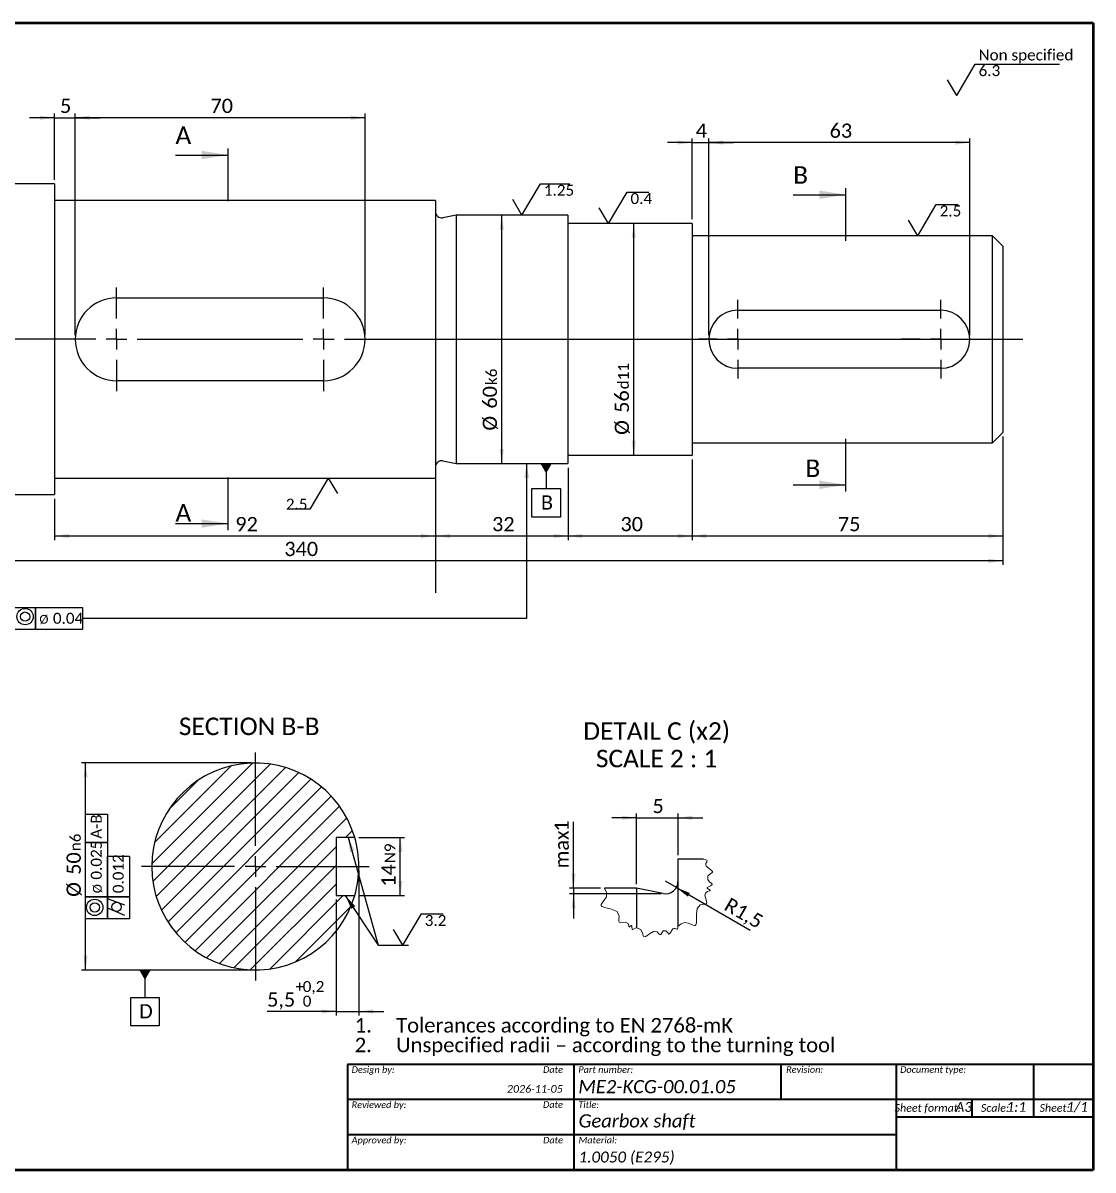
# Model space of a CAD drawing. Header units: millimetres. Extents: x 20 to 410, y 10 to 287.
# Drawn here: x 151.6 to 410, y 10 to 287 of the extents above; entities that cross this region are included whole.
import ezdxf

# ---------------------------------------------------------------- set-up
doc = ezdxf.new("R2010")
doc.units = ezdxf.units.MM
doc.linetypes.add('SLD-Solid', pattern=[0])
doc.layers.add('ANOTACIJOS', color=7, linetype='SLD-Solid')
doc.layers.add('FORMAT', color=7, linetype='SLD-Solid')
doc.styles.add('SLDTEXTSTYLE0', font='CALIBRII.TTF')
doc.styles.add('SLDTEXTSTYLE1', font='CALIBRI.TTF')
doc.styles.add('SLDTEXTSTYLE2', font='CALIBRI.TTF', dxfattribs={"bigfont": 'bigfont'})
doc.styles.get("Standard").update_dxf_attribs({"font": 'CALIBRI.TTF'})
doc.dimstyles.new('SLDDIMSTYLE0', dxfattribs={"dimtxt": 3.439583, "dimasz": 3.5, "dimexe": 0, "dimexo": 0.0625, "dimgap": 0.859896, "dimtad": 1, "dimrnd": 1e-09, "dimzin": 12, "dimdsep": 46, "dimtxsty": 'SLDTEXTSTYLE1', "dimsah": 1, "dimcen": 0.09, "dimadec": 0, "dimazin": 3, "dimtfac": 1, "dimtofl": 0, "dimtmove": 0, "dimatfit": 3, "dimfxl": 1, "dimfrac": 2, "dimtolj": 1, "dimarcsym": 0})
doc.dimstyles.new('SLDDIMSTYLE1', dxfattribs={"dimtxt": 3.439583, "dimasz": 3.5, "dimexe": 0, "dimexo": 0.0625, "dimgap": 0.859896, "dimtad": 1, "dimrnd": 1e-09, "dimzin": 12, "dimdsep": 46, "dimtxsty": 'SLDTEXTSTYLE1', "dimsah": 1, "dimcen": 0.09, "dimadec": 0, "dimazin": 3, "dimtfac": 1, "dimtofl": 0, "dimtmove": 0, "dimatfit": 3, "dimfxl": 1, "dimfrac": 2, "dimtolj": 1, "dimtzin": 12, "dimarcsym": 0})
doc.dimstyles.new('SLDDIMSTYLE10', dxfattribs={"dimtxt": 3.439583, "dimasz": 3.5, "dimexe": 0, "dimexo": 0.0625, "dimgap": 0.859896, "dimtad": 1, "dimrnd": 1e-09, "dimzin": 12, "dimdsep": 46, "dimtxsty": 'SLDTEXTSTYLE1', "dimsah": 1, "dimcen": 0.09, "dimadec": 0, "dimazin": 3, "dimtfac": 1, "dimtofl": 0, "dimtmove": 0, "dimatfit": 3, "dimfxl": 1, "dimfrac": 2, "dimtolj": 1, "dimarcsym": 0})
doc.dimstyles.new('SLDDIMSTYLE11', dxfattribs={"dimtxt": 3.439583, "dimasz": 3.5, "dimexe": 0, "dimexo": 0.0625, "dimgap": 0.859896, "dimtad": 1, "dimrnd": 1e-09, "dimzin": 12, "dimdsep": 46, "dimtxsty": 'SLDTEXTSTYLE1', "dimsah": 1, "dimcen": 0.09, "dimadec": 0, "dimazin": 3, "dimtfac": 1, "dimtofl": 0, "dimtmove": 0, "dimatfit": 3, "dimfxl": 1, "dimfrac": 2, "dimtolj": 1, "dimarcsym": 0})
doc.dimstyles.new('SLDDIMSTYLE12', dxfattribs={"dimtxt": 3.439583, "dimasz": 3.5, "dimexe": 0, "dimexo": 0.0625, "dimgap": 0.859896, "dimtad": 1, "dimlfac": 0.5, "dimrnd": 1e-09, "dimzin": 12, "dimdsep": 46, "dimtxsty": 'SLDTEXTSTYLE1', "dimsah": 1, "dimcen": 0, "dimadec": 0, "dimazin": 3, "dimtfac": 1, "dimtofl": 0, "dimtmove": 0, "dimatfit": 3, "dimfxl": 1, "dimfrac": 2, "dimtolj": 1, "dimtzin": 12, "dimarcsym": 0})
doc.dimstyles.new('SLDDIMSTYLE13', dxfattribs={"dimtxt": 3.439583, "dimasz": 3.5, "dimexe": 0, "dimexo": 0.0625, "dimgap": 0.859896, "dimtad": 1, "dimlfac": 0.5, "dimrnd": 1e-09, "dimzin": 12, "dimdsep": 46, "dimtxsty": 'SLDTEXTSTYLE1', "dimsah": 1, "dimcen": 0.09, "dimadec": 0, "dimazin": 3, "dimtfac": 1, "dimtmove": 0, "dimatfit": 0, "dimfxl": 1, "dimfrac": 2, "dimtolj": 1, "dimtzin": 12, "dimarcsym": 0})
doc.dimstyles.new('SLDDIMSTYLE14', dxfattribs={"dimtxt": 3.439583, "dimasz": 3.5, "dimexe": 0, "dimexo": 0.0625, "dimgap": 0.859896, "dimtad": 1, "dimdec": 0, "dimlfac": 0.5, "dimrnd": 1e-09, "dimzin": 12, "dimdsep": 46, "dimtxsty": 'SLDTEXTSTYLE1', "dimsah": 1, "dimcen": 0.09, "dimadec": 0, "dimazin": 3, "dimtfac": 1, "dimtdec": 0, "dimtmove": 0, "dimatfit": 0, "dimfxl": 1, "dimfrac": 2, "dimtolj": 1, "dimtzin": 12, "dimarcsym": 0})
doc.dimstyles.new('SLDDIMSTYLE2', dxfattribs={"dimtxt": 3.439583, "dimasz": 3.5, "dimexe": 0, "dimexo": 0.0625, "dimgap": 0.859896, "dimtad": 1, "dimrnd": 1e-09, "dimzin": 12, "dimdsep": 46, "dimtxsty": 'SLDTEXTSTYLE1', "dimsah": 1, "dimcen": 0.09, "dimadec": 0, "dimazin": 3, "dimtfac": 1, "dimtofl": 0, "dimtmove": 0, "dimatfit": 3, "dimfxl": 1, "dimfrac": 2, "dimtolj": 1, "dimarcsym": 0})
doc.dimstyles.new('SLDDIMSTYLE3', dxfattribs={"dimtxt": 3.439583, "dimasz": 3.5, "dimexe": 0, "dimexo": 0.0625, "dimgap": 0.859896, "dimtad": 1, "dimrnd": 1e-09, "dimzin": 12, "dimdsep": 46, "dimtxsty": 'SLDTEXTSTYLE1', "dimsah": 1, "dimcen": 0.09, "dimadec": 0, "dimazin": 3, "dimtfac": 1, "dimtmove": 0, "dimatfit": 0, "dimfxl": 1, "dimfrac": 2, "dimtolj": 1, "dimtzin": 12, "dimarcsym": 0})
doc.dimstyles.new('SLDDIMSTYLE4', dxfattribs={"dimtxt": 0.18, "dimasz": 3.5, "dimexe": 0, "dimexo": 0.0625, "dimgap": 0, "dimtad": 0, "dimtih": 1, "dimtoh": 1, "dimdec": 0, "dimrnd": 1e-09, "dimzin": 0, "dimdsep": 46, "dimtxsty": 'STANDARD', "dimsah": 1, "dimcen": 0.09, "dimadec": 0, "dimazin": 0, "dimtfac": 3.5, "dimtdec": 0, "dimtofl": 0, "dimtmove": 0, "dimatfit": 3, "dimfxl": 1, "dimfrac": 2, "dimtolj": 1, "dimtzin": 0, "dimarcsym": 0})
doc.dimstyles.new('SLDDIMSTYLE6', dxfattribs={"dimtxt": 0.18, "dimasz": 3.5, "dimexe": 0, "dimexo": 0.0625, "dimgap": 0, "dimtad": 0, "dimtih": 1, "dimtoh": 1, "dimdec": 0, "dimrnd": 1e-09, "dimzin": 0, "dimdsep": 46, "dimtxsty": 'STANDARD', "dimblk1": 'NONE', "dimblk2": 'NONE', "dimsah": 1, "dimcen": 0.09, "dimadec": 0, "dimazin": 0, "dimtfac": 3.5, "dimtdec": 0, "dimtofl": 0, "dimtmove": 0, "dimatfit": 3, "dimldrblk": 'NONE', "dimfxl": 1, "dimfrac": 2, "dimtolj": 1, "dimtzin": 0, "dimarcsym": 0})
doc.dimstyles.new('SLDDIMSTYLE9', dxfattribs={"dimtxt": 3.439583, "dimasz": 3.5, "dimexe": 0, "dimexo": 0.0625, "dimgap": 0.859896, "dimtad": 1, "dimdec": 1, "dimrnd": 1e-09, "dimzin": 12, "dimdsep": 46, "dimtxsty": 'SLDTEXTSTYLE1', "dimsah": 1, "dimcen": 0.09, "dimadec": 0, "dimazin": 3, "dimtol": 1, "dimtp": 0.2, "dimtfac": 1, "dimtdec": 1, "dimtmove": 0, "dimatfit": 0, "dimfxl": 1, "dimfrac": 2, "dimtolj": 1, "dimarcsym": 0})

# ---------------------------------------------------------------- blocks, each defined once
blk = doc.blocks.new('SW_NOTE_0')
at = {"layer": 'FORMAT', "color": 0, "attachment_point": 2, "style": 'SLDTEXTSTYLE0'}
for s, insert, char_height in [('A3', (15.81, 2.99), 2.381), ('Sheet format: ', (7.12, 2.47), 1.8521)]:
    blk.add_mtext(s, dxfattribs=dict(at, insert=insert, char_height=char_height))
blk = doc.blocks.new('SW_NOTE_0_1')
at = {"layer": 'FORMAT', "color": 0, "attachment_point": 2, "style": 'SLDTEXTSTYLE0'}
for s, insert, char_height in [('1/1', (8.84, 2.99), 2.381), ('Sheet: ', (3.41, 2.47), 1.852)]:
    blk.add_mtext(s, dxfattribs=dict(at, insert=insert, char_height=char_height))
blk = doc.blocks.new('SW_NOTE_0_2')
at = {"layer": 'FORMAT', "color": 0, "attachment_point": 2, "style": 'SLDTEXTSTYLE0'}
for s, insert, char_height in [('1:1', (8.27, 2.99), 2.381), ('Scale: ', (3.15, 2.47), 1.852)]:
    blk.add_mtext(s, dxfattribs=dict(at, insert=insert, char_height=char_height))
blk = doc.blocks.new('SW_NOTE_0_3')
at = {"layer": 'FORMAT', "color": 0, "char_height": 3.5, "attachment_point": 1}
for s, insert, style in [('1.', (-10, 4.67), 'SLDTEXTSTYLE1'), ('Tolerances according to EN 2768-mK', (0, 4.67), 'SLDTEXTSTYLE1'), ('Unspecified radii – according to the turning tool', (0, -0.09), 'SLDTEXTSTYLE2'), ('2.', (-10, -0.09), 'SLDTEXTSTYLE1')]:
    blk.add_mtext(s, dxfattribs=dict(at, insert=insert, style=style))
blk = doc.blocks.new('SW_SFSYMBOL_0')
at = {"layer": 'ANOTACIJOS', "color": 0}
for p, q in [((-5.29, -7.56), (-0.83, 0)), ((-0.83, 0), (19.57, 0)), ((-5.29, -7.56), (-7.52, -3.78))]:
    blk.add_line(p, q, dxfattribs=at)
at = {"layer": 'ANOTACIJOS', "color": 0, "attachment_point": 1, "style": 'SLDTEXTSTYLE1'}
for s, insert, char_height in [('Non specified', (0, 3.53), 2.6458), ('6.3', (0, -0.25), 2.646)]:
    blk.add_mtext(s, dxfattribs=dict(at, insert=insert, char_height=char_height))
blk = doc.blocks.new('_D_3')
at = {"layer": 'ANOTACIJOS'}
blk.add_line((267.22, 180.61), (267.22, 240.61), dxfattribs=at)
for points in [[(267.22, 240.61), (266.72, 237.11), (267.72, 237.11)], [(267.22, 180.61), (267.72, 184.11), (266.72, 184.11)]]:
    blk.add_solid(points, dxfattribs=at)
at = {"layer": 'ANOTACIJOS', "attachment_point": 1, "rotation": 90, "style": 'SLDTEXTSTYLE1'}
for s, insert, char_height in [('k6', (263.41, 199.56), 2.646), ('60', (262.63, 193.87), 3.44), ('%%c', (262.63, 188.55), 3.44)]:
    blk.add_mtext(s, dxfattribs=dict(at, insert=insert, char_height=char_height))
blk = doc.blocks.new('_D_4')
at = {"layer": 'ANOTACIJOS'}
blk.add_line((299.09, 182.61), (299.09, 238.61), dxfattribs=at)
for points in [[(299.09, 238.61), (298.59, 235.11), (299.59, 235.11)], [(299.09, 182.61), (299.59, 186.11), (298.59, 186.11)]]:
    blk.add_solid(points, dxfattribs=at)
at = {"layer": 'ANOTACIJOS', "attachment_point": 1, "rotation": 90, "style": 'SLDTEXTSTYLE1'}
for s, insert, char_height in [('d11', (295.27, 198.54), 2.646), ('56', (294.5, 192.85), 3.44), ('%%c', (294.5, 187.53), 3.44)]:
    blk.add_mtext(s, dxfattribs=dict(at, insert=insert, char_height=char_height))
blk = doc.blocks.new('_D_7')
at = {"layer": 'ANOTACIJOS'}
for p, q in [((251.22, 176.11), (251.22, 162.11)), ((159.22, 172.11), (159.22, 162.11)), ((159.22, 163.11), (251.22, 163.11))]:
    blk.add_line(p, q, dxfattribs=at)
for points in [[(159.22, 163.11), (162.72, 162.61), (162.72, 163.61)], [(251.22, 163.11), (247.72, 163.61), (247.72, 162.61)]]:
    blk.add_solid(points, dxfattribs=at)
at = {"layer": 'ANOTACIJOS', "insert": (202.89, 167.7), "char_height": 3.44, "attachment_point": 1, "style": 'SLDTEXTSTYLE1'}
blk.add_mtext('92', dxfattribs=at)
blk = doc.blocks.new('_D_8')
at = {"layer": 'ANOTACIJOS'}
for p, q in [((283.22, 179.61), (283.22, 162.11)), ((251.22, 176.11), (251.22, 162.11)), ((251.22, 163.11), (283.22, 163.11))]:
    blk.add_line(p, q, dxfattribs=at)
for points in [[(251.22, 163.11), (254.72, 162.61), (254.72, 163.61)], [(283.22, 163.11), (279.72, 163.61), (279.72, 162.61)]]:
    blk.add_solid(points, dxfattribs=at)
at = {"layer": 'ANOTACIJOS', "insert": (264.89, 167.7), "char_height": 3.44, "attachment_point": 1, "style": 'SLDTEXTSTYLE1'}
blk.add_mtext('32', dxfattribs=at)
blk = doc.blocks.new('_D_9')
at = {"layer": 'ANOTACIJOS'}
for p, q in [((313.22, 181.61), (313.22, 162.11)), ((283.22, 179.61), (283.22, 162.11)), ((283.22, 163.11), (313.22, 163.11))]:
    blk.add_line(p, q, dxfattribs=at)
for points in [[(283.22, 163.11), (286.72, 162.61), (286.72, 163.61)], [(313.22, 163.11), (309.72, 163.61), (309.72, 162.61)]]:
    blk.add_solid(points, dxfattribs=at)
at = {"layer": 'ANOTACIJOS', "insert": (295.89, 167.7), "char_height": 3.44, "attachment_point": 1, "style": 'SLDTEXTSTYLE1'}
blk.add_mtext('30', dxfattribs=at)
blk = doc.blocks.new('_D_10')
at = {"layer": 'ANOTACIJOS'}
for p, q in [((388.22, 187.11), (388.22, 162.11)), ((313.22, 181.61), (313.22, 162.11)), ((313.22, 163.11), (388.22, 163.11))]:
    blk.add_line(p, q, dxfattribs=at)
for points in [[(313.22, 163.11), (316.72, 162.61), (316.72, 163.61)], [(388.22, 163.11), (384.72, 163.61), (384.72, 162.61)]]:
    blk.add_solid(points, dxfattribs=at)
at = {"layer": 'ANOTACIJOS', "insert": (348.39, 167.7), "char_height": 3.44, "attachment_point": 1, "style": 'SLDTEXTSTYLE1'}
blk.add_mtext('75', dxfattribs=at)
blk = doc.blocks.new('_D_11')
at = {"layer": 'ANOTACIJOS'}
for p, q in [((388.22, 187.11), (388.22, 156.11)), ((48.22, 182.11), (48.22, 156.11)), ((388.22, 157.11), (48.22, 157.11))]:
    blk.add_line(p, q, dxfattribs=at)
for points in [[(48.22, 157.11), (51.72, 156.61), (51.72, 157.61)], [(388.22, 157.11), (384.72, 157.61), (384.72, 156.61)]]:
    blk.add_solid(points, dxfattribs=at)
at = {"layer": 'ANOTACIJOS', "insert": (214.73, 161.7), "char_height": 3.44, "attachment_point": 1, "style": 'SLDTEXTSTYLE1'}
blk.add_mtext('340', dxfattribs=at)
blk = doc.blocks.new('_D_12')
at = {"layer": 'ANOTACIJOS'}
for p, q in [((159.22, 264.11), (153.22, 264.11)), ((159.22, 249.11), (159.22, 265.11)), ((159.22, 264.11), (164.22, 264.11)), ((164.22, 211.61), (164.22, 265.11)), ((164.22, 264.11), (170.22, 264.11))]:
    blk.add_line(p, q, dxfattribs=at)
for points in [[(159.22, 264.11), (155.72, 264.61), (155.72, 263.61)], [(164.22, 264.11), (167.72, 263.61), (167.72, 264.61)]]:
    blk.add_solid(points, dxfattribs=at)
at = {"layer": 'ANOTACIJOS', "insert": (160.56, 268.7), "char_height": 3.44, "attachment_point": 1, "style": 'SLDTEXTSTYLE1'}
blk.add_mtext('5', dxfattribs=at)
blk = doc.blocks.new('_D_13')
at = {"layer": 'ANOTACIJOS'}
for p, q in [((164.22, 211.61), (164.22, 265.11)), ((234.22, 264.11), (164.22, 264.11)), ((234.22, 211.61), (234.22, 265.11))]:
    blk.add_line(p, q, dxfattribs=at)
for points in [[(164.22, 264.11), (167.72, 263.61), (167.72, 264.61)], [(234.22, 264.11), (230.72, 264.61), (230.72, 263.61)]]:
    blk.add_solid(points, dxfattribs=at)
at = {"layer": 'ANOTACIJOS', "insert": (196.89, 268.7), "char_height": 3.44, "attachment_point": 1, "style": 'SLDTEXTSTYLE1'}
blk.add_mtext('70', dxfattribs=at)
blk = doc.blocks.new('_D_14')
at = {"layer": 'ANOTACIJOS'}
for p, q in [((313.22, 258.11), (307.22, 258.11)), ((313.22, 239.61), (313.22, 259.11)), ((313.22, 258.11), (317.22, 258.11)), ((317.22, 211.61), (317.22, 259.11)), ((317.22, 258.11), (323.22, 258.11))]:
    blk.add_line(p, q, dxfattribs=at)
for points in [[(313.22, 258.11), (309.72, 258.61), (309.72, 257.61)], [(317.22, 258.11), (320.72, 257.61), (320.72, 258.61)]]:
    blk.add_solid(points, dxfattribs=at)
at = {"layer": 'ANOTACIJOS', "insert": (314.06, 262.7), "char_height": 3.44, "attachment_point": 1, "style": 'SLDTEXTSTYLE1'}
blk.add_mtext('4', dxfattribs=at)
blk = doc.blocks.new('_D_15')
at = {"layer": 'ANOTACIJOS'}
for p, q in [((317.22, 211.61), (317.22, 259.11)), ((380.22, 258.11), (317.22, 258.11)), ((380.22, 211.61), (380.22, 259.11))]:
    blk.add_line(p, q, dxfattribs=at)
for points in [[(317.22, 258.11), (320.72, 257.61), (320.72, 258.61)], [(380.22, 258.11), (376.72, 258.61), (376.72, 257.61)]]:
    blk.add_solid(points, dxfattribs=at)
at = {"layer": 'ANOTACIJOS', "insert": (346.39, 262.7), "char_height": 3.44, "attachment_point": 1, "style": 'SLDTEXTSTYLE1'}
blk.add_mtext('63', dxfattribs=at)
blk = doc.blocks.new('_None')
blk = doc.blocks.new('SW_SYMBOL_IGTOL_CONC')
at = {"layer": 'ANOTACIJOS', "color": 0}
for radius in [700, 400]:
    blk.add_circle((700, 500), radius, dxfattribs=at)
blk = doc.blocks.new('SW_CENTERMARKSYMBOL_0')
at = {"layer": 'ANOTACIJOS', "color": 0}
for p, q in [((0, 5), (0, 12.5)), ((50, 5), (50, 12.5)), ((-5, 0), (-129.02, 0)), ((0, 0), (-2.5, 0)), ((0, 0), (0, 2.5)), ((0, 0), (0, -2.5)), ((0, 0), (2.5, 0)), ((5, 0), (45, 0)), ((50, 0), (47.5, 0)), ((50, 0), (50, 2.5)), ((50, 0), (50, -2.5)), ((50, 0), (52.5, 0)), ((55, 0), (218.84, 0)), ((0, -5), (0, -12.5)), ((50, -5), (50, -12.5))]:
    blk.add_line(p, q, dxfattribs=at)
blk = doc.blocks.new('SW_CENTERMARKSYMBOL_1')
at = {"layer": 'ANOTACIJOS', "color": 0}
for p, q in [((0, 5), (0, 9.5)), ((-5, 0), (-9.5, 0)), ((0, 0), (-2.5, 0)), ((0, 0), (0, 2.5)), ((0, 0), (0, -2.5)), ((0, 0), (2.5, 0)), ((5, 0), (9.5, 0)), ((0, -5), (0, -9.5))]:
    blk.add_line(p, q, dxfattribs=at)
blk = doc.blocks.new('SW_CENTERMARKSYMBOL_2')
at = {"layer": 'ANOTACIJOS', "color": 0}
for p, q in [((0, 5), (0, 9.5)), ((-5, 0), (-9.5, 0)), ((0, 0), (-2.5, 0)), ((0, 0), (0, 2.5)), ((0, 0), (0, -2.5)), ((0, 0), (2.5, 0)), ((5, 0), (9.5, 0)), ((0, -5), (0, -9.5))]:
    blk.add_line(p, q, dxfattribs=at)
blk = doc.blocks.new('SW_SFSYMBOL_1')
at = {"layer": 'ANOTACIJOS', "color": 0}
for p, q in [((10.2, 8.52), (5.75, 0.96)), ((10.2, 8.52), (12.43, 4.74)), ((5.75, 0.96), (0.45, 0.96))]:
    blk.add_line(p, q, dxfattribs=at)
at = {"layer": 'ANOTACIJOS', "color": 0, "insert": (0, 3.53), "char_height": 2.646, "attachment_point": 1, "style": 'SLDTEXTSTYLE1'}
blk.add_mtext('2.5', dxfattribs=at)
blk = doc.blocks.new('SW_SFSYMBOL_2')
at = {"layer": 'ANOTACIJOS', "color": 0}
for p, q in [((-5.29, -3.78), (-0.83, 3.78)), ((-0.83, 3.78), (4.47, 3.78)), ((-5.29, -3.78), (-7.52, 0))]:
    blk.add_line(p, q, dxfattribs=at)
at = {"layer": 'ANOTACIJOS', "color": 0, "insert": (0, 3.53), "char_height": 2.646, "attachment_point": 1, "style": 'SLDTEXTSTYLE1'}
blk.add_mtext('2.5', dxfattribs=at)
blk = doc.blocks.new('SW_SFSYMBOL_3')
at = {"layer": 'ANOTACIJOS', "color": 0}
for p, q in [((-5.29, -3.78), (-0.83, 3.78)), ((-0.83, 3.78), (6.25, 3.78)), ((-5.29, -3.78), (-7.52, 0))]:
    blk.add_line(p, q, dxfattribs=at)
at = {"layer": 'ANOTACIJOS', "color": 0, "insert": (0, 3.53), "char_height": 2.646, "attachment_point": 1, "style": 'SLDTEXTSTYLE1'}
blk.add_mtext('1.25', dxfattribs=at)
blk = doc.blocks.new('SW_SFSYMBOL_5')
at = {"layer": 'ANOTACIJOS', "color": 0}
for p, q in [((-5.29, -3.78), (-0.83, 3.78)), ((-0.83, 3.78), (4.47, 3.78)), ((-5.29, -3.78), (-7.52, 0))]:
    blk.add_line(p, q, dxfattribs=at)
at = {"layer": 'ANOTACIJOS', "color": 0, "insert": (0, 3.53), "char_height": 2.646, "attachment_point": 1, "style": 'SLDTEXTSTYLE1'}
blk.add_mtext('0.4', dxfattribs=at)
blk = doc.blocks.new('SW_DATUMTAG_1')
at = {"layer": 'ANOTACIJOS', "color": 0}
for p, q in [((1.25, 12.28), (1.25, 6.24)), ((-2.19, -0.64), (-2.19, 6.24)), ((-2.19, 6.24), (4.69, 6.24)), ((4.69, 6.24), (4.69, -0.64)), ((4.69, -0.64), (-2.19, -0.64))]:
    blk.add_line(p, q, dxfattribs=at)
blk.add_solid([(2.62, 12.28), (-0.13, 12.28), (1.25, 9.87)], dxfattribs=at)
at = {"layer": 'ANOTACIJOS', "color": 0, "insert": (0, 4.59), "char_height": 3.44, "attachment_point": 1, "style": 'SLDTEXTSTYLE1'}
blk.add_mtext('B', dxfattribs=at)
blk = doc.blocks.new('_D_19')
at = {"layer": 'ANOTACIJOS'}
for p, q in [((206.73, 108.3), (165.73, 108.3)), ((166.73, 58.3), (166.73, 108.3)), ((206.73, 58.3), (165.73, 58.3))]:
    blk.add_line(p, q, dxfattribs=at)
for points in [[(166.73, 108.3), (166.23, 104.8), (167.23, 104.8)], [(166.73, 58.3), (167.23, 61.8), (166.23, 61.8)]]:
    blk.add_solid(points, dxfattribs=at)
at = {"layer": 'ANOTACIJOS', "attachment_point": 1, "rotation": 90, "style": 'SLDTEXTSTYLE1'}
for s, insert, char_height in [('n6', (162.92, 86.99), 2.646), ('50', (162.14, 81.3), 3.44), ('%%c', (162.14, 75.98), 3.44)]:
    blk.add_mtext(s, dxfattribs=dict(at, insert=insert, char_height=char_height))
blk = doc.blocks.new('_D_20')
at = {"layer": 'ANOTACIJOS'}
for p, q in [((232.73, 90.3), (243.73, 90.3)), ((242.73, 76.3), (242.73, 90.3)), ((232.73, 76.3), (243.73, 76.3))]:
    blk.add_line(p, q, dxfattribs=at)
for points in [[(242.73, 90.3), (242.23, 86.8), (243.23, 86.8)], [(242.73, 76.3), (243.23, 79.8), (242.23, 79.8)]]:
    blk.add_solid(points, dxfattribs=at)
at = {"layer": 'ANOTACIJOS', "attachment_point": 1, "rotation": 90, "style": 'SLDTEXTSTYLE1'}
for s, insert, char_height in [('N9', (238.92, 84.11), 2.646), ('14', (238.14, 78.43), 3.44)]:
    blk.add_mtext(s, dxfattribs=dict(at, insert=insert, char_height=char_height))
blk = doc.blocks.new('_D_21')
at = {"layer": 'ANOTACIJOS'}
for p, q in [((232.73, 82.3), (232.73, 47.3)), ((227.23, 75.3), (227.23, 47.3)), ((227.23, 48.3), (210.57, 48.3)), ((227.23, 48.3), (232.73, 48.3)), ((232.73, 48.3), (238.73, 48.3))]:
    blk.add_line(p, q, dxfattribs=at)
for points in [[(227.23, 48.3), (223.73, 48.8), (223.73, 47.8)], [(232.73, 48.3), (236.23, 47.8), (236.23, 48.8)]]:
    blk.add_solid(points, dxfattribs=at)
at = {"layer": 'ANOTACIJOS', "attachment_point": 1, "style": 'SLDTEXTSTYLE1'}
for s, insert, char_height in [('0,2', (219.17, 55.64), 2.646), ('5,5', (210.57, 52.89), 3.44), ('+', (217.41, 55.64), 2.65), ('0', (219.17, 52.12), 2.65)]:
    blk.add_mtext(s, dxfattribs=dict(at, insert=insert, char_height=char_height))
blk = doc.blocks.new('SW_SYMBOL_IGTOL_CYL')
at = {"layer": 'ANOTACIJOS', "color": 0}
for p, q in [((0, -200), (600, 1200)), ((900, -200), (1400, 1200))]:
    blk.add_line(p, q, dxfattribs=at)
blk.add_circle((740, 500), 400, dxfattribs=at)
blk = doc.blocks.new('SW_GTOL_2')
at = {"layer": 'ANOTACIJOS', "color": 0}
for p, q in [((-3.97, 17.65), (-3.97, 24.52)), ((-3.97, 24.52), (1.32, 24.52)), ((1.32, 24.52), (1.32, 17.65)), ((-3.97, 4.5), (-3.97, 17.65)), ((-3.97, 17.65), (1.32, 17.65)), ((1.32, 17.65), (-3.97, 17.65)), ((1.32, 17.65), (1.32, 4.5)), ((1.32, 4.5), (1.32, 14.38)), ((1.32, 14.38), (6.61, 14.38)), ((6.61, 14.38), (6.61, 4.5)), ((-3.97, -0.79), (-3.97, 4.5)), ((-3.97, 4.5), (1.32, 4.5)), ((1.32, 4.5), (-3.97, 4.5)), ((1.32, 4.5), (1.32, -0.79)), ((1.32, -0.79), (1.32, 4.5)), ((1.32, 4.5), (6.61, 4.5)), ((6.61, 4.5), (1.32, 4.5)), ((6.61, 4.5), (6.61, -0.79)), ((1.32, -0.79), (-3.97, -0.79)), ((6.61, -0.79), (1.32, -0.79))]:
    blk.add_line(p, q, dxfattribs=at)
at = {"layer": 'ANOTACIJOS', "color": 0, "xscale": 0.0028222222, "yscale": 0.0028222222, "zscale": 0.0028222222, "rotation": 90}
for name, p in [('SW_SYMBOL_IGTOL_CONC', (-0.35, 0)), ('SW_SYMBOL_IGTOL_CYL', (4.94, 0))]:
    blk.add_blockref(name, p, dxfattribs=at)
at = {"layer": 'ANOTACIJOS', "color": 0, "attachment_point": 1, "rotation": 90, "style": 'SLDTEXTSTYLE1'}
for s, insert, char_height in [('A-B', (-2.7, 18.57), 2.646), ('0.025', (-2.7, 8.69), 2.646), ('0.012', (2.59, 5.41), 2.646), ('%%c', (-2.18, 5.41), 2.117)]:
    blk.add_mtext(s, dxfattribs=dict(at, insert=insert, char_height=char_height))
blk = doc.blocks.new('SW_CENTERMARKSYMBOL_4')
at = {"layer": 'ANOTACIJOS', "color": 0}
for p, q in [((0, 5), (0, 27.5)), ((-5, 0), (-27.5, 0)), ((0, 0), (-2.5, 0)), ((0, 0), (0, 2.5)), ((0, 0), (0, -2.5)), ((0, 0), (2.5, 0)), ((5, 0), (27.5, 0)), ((0, -5), (0, -27.5))]:
    blk.add_line(p, q, dxfattribs=at)
blk = doc.blocks.new('SW_SFSYMBOL_7')
at = {"layer": 'ANOTACIJOS', "color": 0}
for p, q in [((-1.32, 0), (3.14, 7.56)), ((3.14, 7.56), (8.43, 7.56)), ((-1.32, 0), (-3.55, 3.78))]:
    blk.add_line(p, q, dxfattribs=at)
at = {"layer": 'ANOTACIJOS', "color": 0, "insert": (3.97, 7.31), "char_height": 2.646, "attachment_point": 1, "style": 'SLDTEXTSTYLE1'}
blk.add_mtext('3.2', dxfattribs=at)
blk = doc.blocks.new('SW_DATUMTAG_3')
at = {"layer": 'ANOTACIJOS', "color": 0}
for p, q in [((1.41, 12.84), (1.41, 6.24)), ((-2.03, 6.24), (4.85, 6.24)), ((-2.03, -0.64), (-2.03, 6.24)), ((4.85, 6.24), (4.85, -0.64)), ((4.85, -0.64), (-2.03, -0.64))]:
    blk.add_line(p, q, dxfattribs=at)
blk.add_solid([(0.04, 12.84), (2.79, 12.84), (1.41, 10.43)], dxfattribs=at)
at = {"layer": 'ANOTACIJOS', "color": 0, "insert": (0, 4.59), "char_height": 3.44, "attachment_point": 1, "style": 'SLDTEXTSTYLE1'}
blk.add_mtext('D', dxfattribs=at)
blk = doc.blocks.new('_D_22')
at = {"layer": 'ANOTACIJOS'}
for q in [(306.78, 79.72), (327.24, 67.9)]:
    blk.add_line((309.38, 78.22), q, dxfattribs=at)
blk.add_solid([(309.38, 78.22), (312.16, 76.03), (312.66, 76.9)], dxfattribs=at)
at = {"layer": 'ANOTACIJOS', "insert": (322.35, 75.99), "char_height": 3.44, "attachment_point": 1, "rotation": 330, "style": 'SLDTEXTSTYLE1'}
blk.add_mtext('R1,5', dxfattribs=at)
blk = doc.blocks.new('_D_23')
at = {"layer": 'ANOTACIJOS'}
for p, q in [((299.78, 95.06), (293.78, 95.06)), ((299.78, 79.06), (299.78, 96.06)), ((299.78, 95.06), (309.78, 95.06)), ((309.78, 86.06), (309.78, 96.06)), ((309.78, 95.06), (315.78, 95.06))]:
    blk.add_line(p, q, dxfattribs=at)
for points in [[(299.78, 95.06), (296.28, 95.56), (296.28, 94.56)], [(309.78, 95.06), (313.28, 94.56), (313.28, 95.56)]]:
    blk.add_solid(points, dxfattribs=at)
at = {"layer": 'ANOTACIJOS', "insert": (303.62, 99.64), "char_height": 3.44, "attachment_point": 1, "style": 'SLDTEXTSTYLE1'}
blk.add_mtext('5', dxfattribs=at)
blk = doc.blocks.new('_D_24')
at = {"layer": 'ANOTACIJOS'}
for p, q in [((284.55, 78.06), (284.55, 94.05)), ((291.07, 78.06), (283.55, 78.06)), ((284.55, 78.06), (284.55, 76.72)), ((305.78, 76.72), (283.55, 76.72)), ((284.55, 76.72), (284.55, 70.72))]:
    blk.add_line(p, q, dxfattribs=at)
for points in [[(284.55, 78.06), (285.05, 81.56), (284.05, 81.56)], [(284.55, 76.72), (284.05, 73.22), (285.05, 73.22)]]:
    blk.add_solid(points, dxfattribs=at)
at = {"layer": 'ANOTACIJOS', "char_height": 3.44, "attachment_point": 1, "rotation": 90, "style": 'SLDTEXTSTYLE1'}
for s, insert in [('1', (279.97, 91.73)), ('max ', (279.97, 82.84))]:
    blk.add_mtext(s, dxfattribs=dict(at, insert=insert))
blk = doc.blocks.new('SW_NOTE_0_5')
at = {"layer": 'ANOTACIJOS', "color": 0, "char_height": 4.2333, "attachment_point": 2, "style": 'SLDTEXTSTYLE1'}
for s, insert in [('DETAIL C (x2)', (15.02, 5.64)), ('SCALE 2 : 1', (15, -1))]:
    blk.add_mtext(s, dxfattribs=dict(at, insert=insert))
blk = doc.blocks.new('SW_GTOL_0')
at = {"layer": 'ANOTACIJOS', "color": 0}
for p, q in [((0, -2.65), (0, 2.65)), ((0, 2.65), (5.29, 2.65)), ((5.29, 2.65), (5.29, -2.65)), ((5.29, -2.65), (5.29, 2.65)), ((5.29, 2.65), (16.65, 2.65)), ((16.65, 2.65), (16.65, -2.65)), ((5.29, -2.65), (0, -2.65)), ((16.65, -2.65), (5.29, -2.65))]:
    blk.add_line(p, q, dxfattribs=at)
at = {"layer": 'ANOTACIJOS', "color": 0, "xscale": 0.0028222222, "yscale": 0.0028222222, "zscale": 0.0028222222}
blk.add_blockref('SW_SYMBOL_IGTOL_CONC', (0.79, -0.97), dxfattribs=at)
at = {"layer": 'ANOTACIJOS', "color": 0, "attachment_point": 1, "style": 'SLDTEXTSTYLE1'}
for s, insert, char_height in [('%%c', (6.21, 0.86), 2.117), ('0.04', (9.48, 1.37), 2.646)]:
    blk.add_mtext(s, dxfattribs=dict(at, insert=insert, char_height=char_height))
at = {"layer": 'ANOTACIJOS', "color": 0}
for points in [[(-95.41, 37.41), (-95.41, 0), (0, 0)], [(123.86, 37.41), (123.86, 0), (16.65, 0)]]:
    blk.add_leader(points, dimstyle='SLDDIMSTYLE4', dxfattribs=at)

msp = doc.modelspace()

# ---------------------------------------------------------------- hatches: boundary and pattern name
at = {"layer": 'ANOTACIJOS', "linetype": 'SLD-Solid', "lineweight": 18}
h = msp.add_hatch(dxfattribs=at)
h.set_pattern_fill('ANSI31', color=256, style=0)
edge = h.paths.add_edge_path(flags=0)
edge.add_arc((207.727, 83.304), 25, 16.2602, 343.7398)
edge.add_line((231.727, 76.304), (227.227, 76.304))
edge.add_line((227.227, 76.304), (227.227, 90.304))
edge.add_line((227.227, 90.304), (231.727, 90.304))

# ---------------------------------------------------------------- linework, layer by layer
at = {"color": 7, "linetype": 'SLD-Solid', "lineweight": 50}
for p, q in [((20, 287), (410, 287)), ((410, 287), (410, 10)), ((410, 10), (20, 10))]:
    msp.add_line(p, q, dxfattribs=at)
at = {"color": 7, "linetype": 'SLD-Solid', "lineweight": 25}
for p, q in [((159.218, 248.109), (148.218, 248.109)), ((159.218, 248.109), (159.218, 173.109)), ((251.218, 244.109), (159.418, 244.109)), ((251.218, 244.109), (251.218, 177.109)), ((256.218, 240.609), (253.012, 239.968)), ((283.218, 240.609), (256.218, 240.609)), ((256.218, 240.609), (256.218, 180.609)), ((283.218, 240.609), (283.218, 180.609)), ((313.218, 238.609), (283.418, 238.609)), ((313.218, 238.609), (313.218, 182.609)), ((385.718, 235.609), (313.418, 235.609)), ((388.218, 233.109), (385.718, 235.609)), ((385.718, 185.609), (385.718, 235.609)), ((388.218, 233.109), (388.218, 188.109)), ((174.218, 220.609), (224.218, 220.609)), ((324.218, 217.609), (373.218, 217.609)), ((373.218, 203.609), (324.218, 203.609)), ((224.218, 200.609), (174.218, 200.609)), ((313.418, 185.609), (385.718, 185.609)), ((385.718, 185.609), (388.218, 188.109)), ((253.012, 181.251), (256.218, 180.609)), ((256.218, 180.609), (283.218, 180.609)), ((283.418, 182.609), (313.218, 182.609)), ((159.418, 177.109), (251.218, 177.109)), ((148.218, 173.109), (159.218, 173.109)), ((231.727, 90.304), (227.227, 90.304)), ((227.227, 90.304), (227.227, 76.304)), ((315.967, 85.056), (309.779, 85.056)), ((309.779, 85.056), (309.779, 68.827)), ((299.779, 78.056), (292.065, 78.056)), ((306.191, 76.774), (299.779, 78.056)), ((299.779, 78.056), (299.779, 68.518)), ((227.227, 76.304), (231.727, 76.304))]:
    msp.add_line(p, q, dxfattribs=at)
at = {"color": 7, "linetype": 'SLD-Solid', "lineweight": 18, "flags": 128}
for points in [[(316.961, 80.163), (317.011, 81.019), (317.677, 81.604), (317.989, 81.786), (318.13, 81.927), (318.121, 82.1), (317.958, 82.291), (317.279, 82.782), (316.616, 83.365), (316.461, 83.693), (316.511, 84.046), (316.719, 84.436), (316.803, 84.691), (316.728, 84.83), (316.538, 84.929), (315.967, 85.056)], [(292.065, 78.056), (292.501, 77.007), (292.478, 75.964), (291.71, 74.853), (291.204, 74.141), (291.212, 73.842), (291.474, 73.616), (292.324, 73.336), (293.444, 73.076), (295.068, 72.427), (295.606, 71.342), (295.507, 70.555), (295.478, 70.051), (295.607, 69.832), (295.907, 69.777), (297.112, 69.866), (297.833, 69.483), (297.929, 68.782), (297.946, 68.712), (297.963, 68.696), (297.986, 68.693), (298.047, 68.723), (298.106, 68.769), (298.226, 68.878), (298.439, 69.042), (298.527, 69.046), (298.581, 68.974), (298.608, 68.88), (298.639, 68.661), (298.718, 68.174), (298.791, 68.095), (298.899, 68.103), (299.399, 68.402), (299.779, 68.518), (300.81, 68.109), (301.257, 67.054), (301.354, 66.598), (301.47, 66.367), (301.687, 66.307), (301.986, 66.43), (302.865, 67.064), (303.851, 67.642), (304.316, 67.698), (304.729, 67.494), (305.123, 67.08), (305.402, 66.873), (305.604, 66.908), (305.802, 67.102), (306.191, 67.751), (306.834, 67.772), (307.316, 67.314), (307.588, 66.998), (307.717, 67.016), (307.848, 67.151), (308.56, 68.227), (308.794, 68.365), (309.061, 68.352), (309.563, 68.177), (309.662, 68.243), (309.723, 68.392), (309.779, 68.827), (310.521, 69.432), (311.331, 69.779), (312.261, 69.645), (313.193, 69.241), (313.758, 69.053), (313.962, 69.07), (314.106, 69.182), (314.255, 69.723), (314.261, 70.355), (314.208, 71.812), (314.385, 73.19), (315.167, 74.009), (316.415, 74.22), (316.679, 74.34), (316.765, 74.562), (316.548, 75.268), (316.27, 76.391), (316.434, 76.876), (316.864, 77.232), (317.321, 77.397), (317.48, 77.458), (317.555, 77.509), (317.571, 77.557), (317.535, 77.611), (317.271, 77.779), (316.92, 77.99), (316.825, 78.095), (316.827, 78.196), (316.96, 78.326), (317.61, 78.642), (317.871, 78.785), (317.995, 78.904), (318.017, 79.011), (317.962, 79.124), (317.306, 79.683), (316.961, 80.163)]]:
    msp.add_lwpolyline(points, dxfattribs=at)
at = {"color": 7, "linetype": 'SLD-Solid', "lineweight": 25}
for centre, radius, start, end in [((159.418, 244.309), 0.2, 180, 270), ((252.718, 241.439), 1.5, 180, 281.30993), ((283.418, 238.809), 0.2, 180, 270), ((313.418, 235.809), 0.2, 180, 270), ((174.218, 210.609), 10, 90, 270), ((224.218, 210.609), 10, 270, 90), ((324.218, 210.609), 7, 90, 270), ((373.218, 210.609), 7, 270, 90), ((313.418, 185.409), 0.2, 90, 180), ((252.718, 179.78), 1.5, 78.69007, 180), ((283.418, 182.409), 0.2, 90, 180), ((159.418, 176.909), 0.2, 90, 180), ((207.727, 83.304), 25, 16.2602, 343.7398), ((207.727, 83.304), 25, 343.7398, 16.2602), ((306.779, 79.716), 3, 258.69021, 359.99986)]:
    msp.add_arc(centre, radius, start, end, dxfattribs=at)
at = {"layer": 'ANOTACIJOS'}
for p, q in [((188.432, 255.109), (201.132, 255.109)), ((201.132, 243.997), (201.132, 256.697)), ((350.293, 234.404), (350.293, 247.104)), ((337.593, 245.517), (350.293, 245.517)), ((350.293, 173.879), (350.293, 186.586)), ((201.132, 164.522), (201.132, 177.228)), ((337.593, 175.467), (350.293, 175.467)), ((188.432, 166.109), (201.132, 166.109))]:
    msp.add_line(p, q, dxfattribs=at)
for points in [[(201.132, 255.109), (194.782, 256.125), (194.782, 254.093)], [(350.293, 245.517), (343.943, 246.533), (343.943, 244.501)], [(350.293, 175.467), (343.943, 176.483), (343.943, 174.451)], [(201.132, 166.109), (194.782, 167.125), (194.782, 165.093)]]:
    msp.add_solid(points, dxfattribs=at)
at = {"layer": 'FORMAT', "lineweight": 35}
for p, q in [((410, 35.5), (230, 35.5)), ((230, 35.5), (230, 10)), ((284.719, 10), (284.719, 35.5)), ((334.703, 27), (334.703, 35.5)), ((362.542, 10), (362.542, 35.5)), ((395.664, 22.75), (395.664, 35.5)), ((362.542, 27.009), (230, 27)), ((284.6, 27), (284.719, 27)), ((410, 27.009), (362.542, 27.009)), ((380.849, 22.75), (380.849, 27.011)), ((410, 22.75), (362.542, 22.75)), ((362.542, 18.5), (230, 18.5))]:
    msp.add_line(p, q, dxfattribs=at)

# ---------------------------------------------------------------- block references
at = {"layer": 'ANOTACIJOS'}
for name, p in [('SW_SFSYMBOL_0', (382.366, 277.061)), ('SW_SFSYMBOL_3', (277.388, 244.389)), ('SW_SFSYMBOL_5', (298.303, 242.389)), ('SW_SFSYMBOL_2', (372.962, 239.389)), ('SW_CENTERMARKSYMBOL_0', (174.218, 210.609)), ('SW_CENTERMARKSYMBOL_1', (324.218, 210.609)), ('SW_CENTERMARKSYMBOL_2', (373.218, 210.609)), ('SW_GTOL_0', (149.368, 143.195)), ('SW_DATUMTAG_1', (276.689, 168.328)), ('SW_SFSYMBOL_1', (215.092, 168.594)), ('SW_NOTE_0_5', (289.61, 112.488)), ('SW_CENTERMARKSYMBOL_4', (207.727, 83.304)), ('SW_GTOL_2', (170.696, 71.44)), ('SW_SFSYMBOL_7', (244.666, 64.282)), ('SW_DATUMTAG_3', (179.653, 45.466))]:
    msp.add_blockref(name, p, dxfattribs=at)
at = {"layer": 'FORMAT', "color": 7}
msp.add_blockref('SW_NOTE_0_3', (241.718, 42.046), dxfattribs=at)
at = {"layer": 'FORMAT'}
for name, p in [('SW_NOTE_0', (362.976, 23.451)), ('SW_NOTE_0_2', (383.18, 23.451)), ('SW_NOTE_0_1', (397.311, 23.451))]:
    msp.add_blockref(name, p, dxfattribs=at)

# ---------------------------------------------------------------- texts
at = {"layer": 'ANOTACIJOS', "style": 'SLDTEXTSTYLE1'}
for s, insert, char_height, attachment_point in [('A', (188.432, 261.998), 4.233, 1), ('B', (337.593, 252.406), 4.233, 1), ('B', (340.555, 181.577), 4.233, 1), ('A', (188.432, 170.837), 4.233, 1), ('SECTION B-B', (206.249, 119.261), 4.23333, 2)]:
    msp.add_mtext(s, dxfattribs=dict(at, insert=insert, char_height=char_height, attachment_point=attachment_point))
at = {"layer": 'FORMAT', "style": 'SLDTEXTSTYLE0'}
for s, insert, char_height, attachment_point in [('Design by:', (230.972, 35.045), 1.5875, 1), ('Date', (282.002, 35.063), 1.5875, 3), ('Part number: ', (285.712, 35.063), 1.5875, 1), ('Revision:', (335.892, 35.063), 1.5875, 1), ('Document type:', (363.414, 35.063), 1.5875, 1), ('2026-11-05', (281.939, 30.523), 1.8521, 3), ('ME2-KCG-00.01.05', (285.712, 31.737), 3.175, 1), ('Reviewed by:', (230.972, 26.564), 1.5875, 1), ('Date', (281.988, 26.605), 1.5875, 3), ('Title:', (285.712, 26.575), 1.5875, 1), ('Gearbox shaft', (285.761, 23.461), 3.175, 1), ('Approved by:', (230.968, 18.023), 1.5875, 1), ('Date', (282.004, 18.02), 1.5875, 3), ('Material:', (285.761, 18.02), 1.5875, 1), ('1.0050 (E295)', (285.761, 14.471), 2.64583, 1)]:
    msp.add_mtext(s, dxfattribs=dict(at, insert=insert, char_height=char_height, attachment_point=attachment_point))

# ---------------------------------------------------------------- dimensions: what is measured, and where the dimension line sits
at = {"layer": 'ANOTACIJOS'}
for base, p1, p2, dimstyle, picture, middle in [((164.218, 264.109), (159.218, 248.109), (164.218, 210.609), 'SLDDIMSTYLE3', '_D_12', (161.718, 264.109)), ((164.218, 264.109), (234.218, 210.609), (164.218, 210.609), 'SLDDIMSTYLE1', '_D_13', (199.218, 264.109)), ((317.218, 258.109), (313.218, 238.609), (317.218, 210.609), 'SLDDIMSTYLE3', '_D_14', (315.218, 258.109)), ((317.218, 258.109), (380.218, 210.609), (317.218, 210.609), 'SLDDIMSTYLE1', '_D_15', (348.718, 258.109)), ((48.218, 157.109), (388.218, 188.109), (48.218, 183.109), 'SLDDIMSTYLE1', '_D_11', (218.218, 157.109)), ((388.218, 163.109), (313.218, 182.609), (388.218, 188.109), 'SLDDIMSTYLE1', '_D_10', (350.718, 163.109)), ((283.218, 163.109), (251.218, 177.109), (283.218, 180.609), 'SLDDIMSTYLE1', '_D_8', (267.218, 163.109)), ((313.218, 163.109), (283.218, 180.609), (313.218, 182.609), 'SLDDIMSTYLE1', '_D_9', (298.218, 163.109)), ((251.218, 163.109), (159.218, 173.109), (251.218, 177.109), 'SLDDIMSTYLE1', '_D_7', (205.218, 163.109)), ((309.779, 95.056), (299.779, 78.056), (309.779, 85.056), 'SLDDIMSTYLE13', '_D_23', (304.779, 95.056)), ((232.727, 48.304), (227.227, 76.304), (232.727, 83.304), 'SLDDIMSTYLE9', '_D_21', (217.099, 48.304))]:
    dim = msp.add_linear_dim(base=base, p1=p1, p2=p2, dimstyle=dimstyle, dxfattribs=at)
    dim.commit()
    dim.dimension.update_dxf_attribs({"geometry": picture, "text_midpoint": middle, "dimtype": 160})
for base, p1, p2, text, dimstyle, picture, middle in [((267.218, 240.609), (256.218, 180.609), (256.218, 240.609), '%%c<>k6', 'SLDDIMSTYLE0', '_D_3', (267.218, 195.747)), ((299.086, 238.609), (313.218, 182.609), (313.218, 238.609), '%%c<>d11', 'SLDDIMSTYLE2', '_D_4', (299.086, 195.747)), ((166.727, 108.304), (207.727, 58.304), (207.727, 108.304), '%%c<>n6', 'SLDDIMSTYLE10', '_D_19', (166.727, 83.304)), ((284.554, 76.716), (292.065, 78.056), (306.779, 76.716), 'max <>', 'SLDDIMSTYLE14', '_D_24', (284.554, 88.445)), ((242.727, 90.304), (231.727, 76.304), (231.727, 90.304), '<>N9', 'SLDDIMSTYLE11', '_D_20', (242.727, 83.304))]:
    dim = msp.add_linear_dim(base=base, p1=p1, p2=p2, angle=90, text=text, dimstyle=dimstyle, dxfattribs=at)
    dim.commit()
    dim.dimension.update_dxf_attribs({"geometry": picture, "text_midpoint": middle, "dimtype": 160})
dim = msp.add_radius_dim(center=(306.779, 79.716), mpoint=(309.377, 78.216), dimstyle='SLDDIMSTYLE12', dxfattribs=at)
dim.commit()
dim.dimension.update_dxf_attribs({"geometry": '_D_22', "text_midpoint": (323.824, 69.875), "dimtype": 164})

# ---------------------------------------------------------------- leaders
at = {"layer": 'ANOTACIJOS', "has_arrowhead": 0}
msp.add_leader([(251.218, 177.109), (251.218, 149.36)], dimstyle='SLDDIMSTYLE6', dxfattribs=at)
at = {"layer": 'ANOTACIJOS'}
for points in [[(230.168, 90.304), (237.343, 64.282), (244.666, 64.282)], [(229.448, 76.304), (237.343, 64.282), (244.666, 64.282)]]:
    msp.add_leader(points, dimstyle='SLDDIMSTYLE4', dxfattribs=at)

doc.saveas('drawing.dxf')
